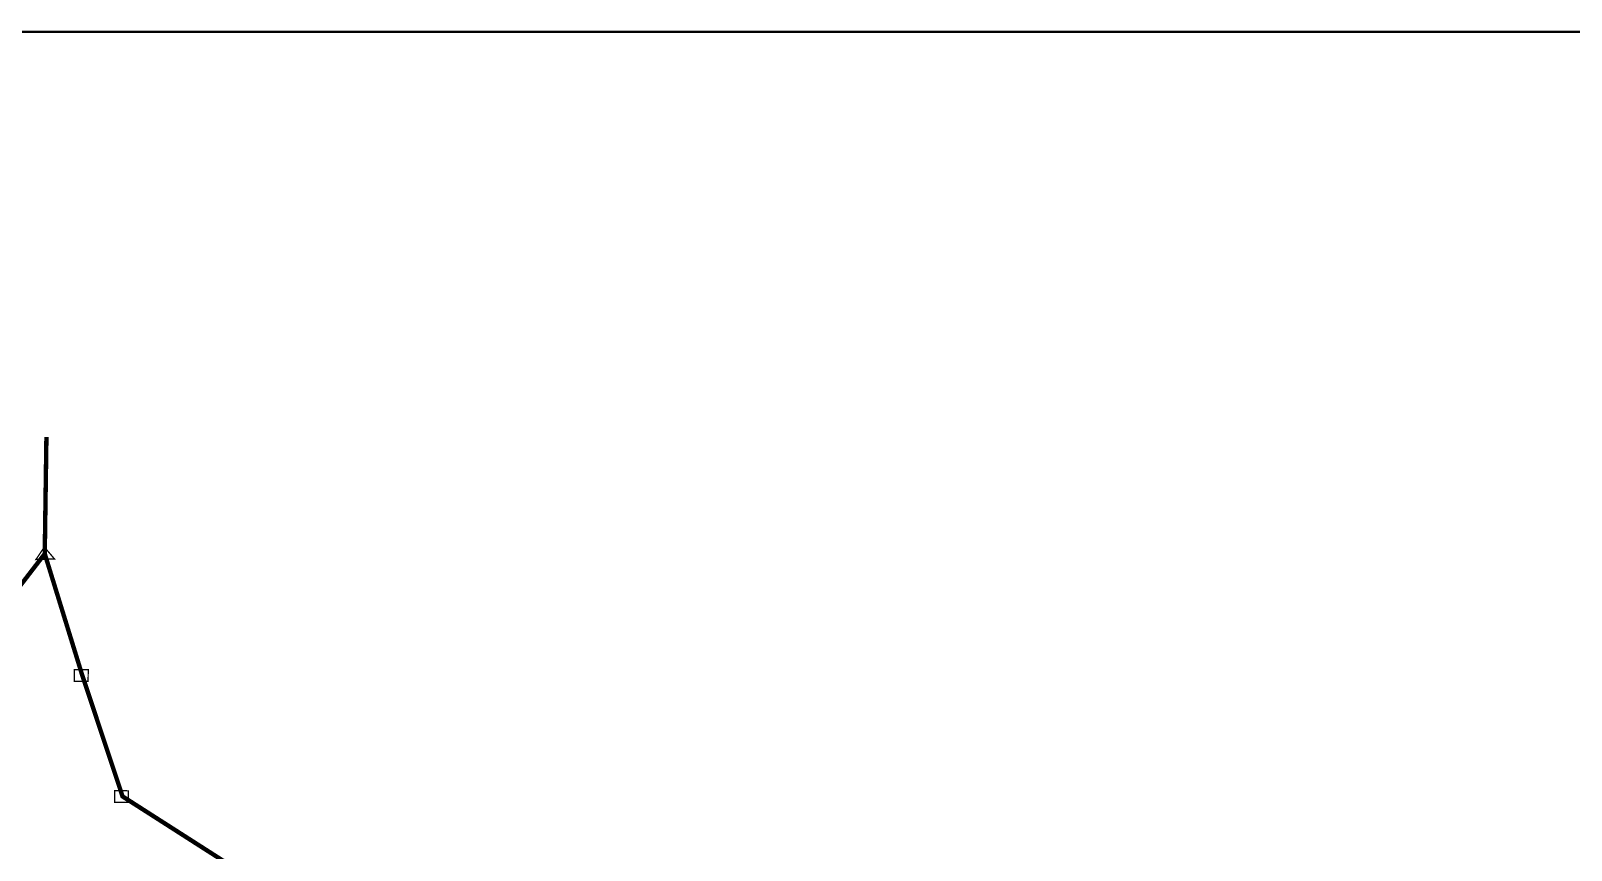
# Model space of a CAD drawing. Header units: feet. Extents: x 771226 to 784782, y 1581874 to 1591734.
# Drawn here: x 772991 to 776492, y 1589195 to 1591058 of the extents above; entities that cross this region are included whole.
import ezdxf

# ---------------------------------------------------------------- set-up
doc = ezdxf.new("R2010")
doc.units = ezdxf.units.FT
doc.header["$LTSCALE"] = 15
doc.header["$MEASUREMENT"] = 0
doc.linetypes.add('HIDDEN2', pattern=[0.1875, 0.125, -0.0625])
doc.layers.add('VILLAGE BOUNDRY', color=5, linetype='HIDDEN2')
doc.layers.add('VILLAGE STONES', color=240, linetype='Continuous')

msp = doc.modelspace()

# ---------------------------------------------------------------- linework, layer by layer
at = {"layer": 'VILLAGE BOUNDRY', "lineweight": -3, "ltscale": 10, "const_width": 10}
for points in [[(773022.3, 1589869.2), (773026.1, 1590134.5)], [(773022.3, 1589869.2), (773022.3, 1589869.2), (772285.5, 1588910.7)], [(773570.2, 1589080.1), (773199.2, 1589317.5), (773107.6, 1589592.7), (773022.3, 1589869.2)]]:
    msp.add_lwpolyline(points, dxfattribs=at)
at = {"layer": 'VILLAGE STONES', "color": 5, "lineweight": -3, "const_width": 5}
msp.add_lwpolyline([(771229, 1591055.8), (784490.2, 1591055.8), (784490.2, 1581876.8), (771229, 1581876.8)], close=True, dxfattribs=at)
at = {"layer": 'VILLAGE STONES', "lineweight": -3, "const_width": 2.98}
msp.add_lwpolyline([(773021.3, 1589884.6), (773002.3, 1589856.2), (773044.4, 1589857.5), (773021.3, 1589884.6)], dxfattribs=at)
for points in [[(773089.8, 1589605.6), (773121.1, 1589605.4), (773120.9, 1589579.3), (773089.7, 1589579.5)], [(773181.4, 1589330.4), (773212.6, 1589330.2), (773212.4, 1589304.1), (773181.2, 1589304.3)]]:
    msp.add_lwpolyline(points, close=True, dxfattribs=at)

doc.saveas('drawing.dxf')
